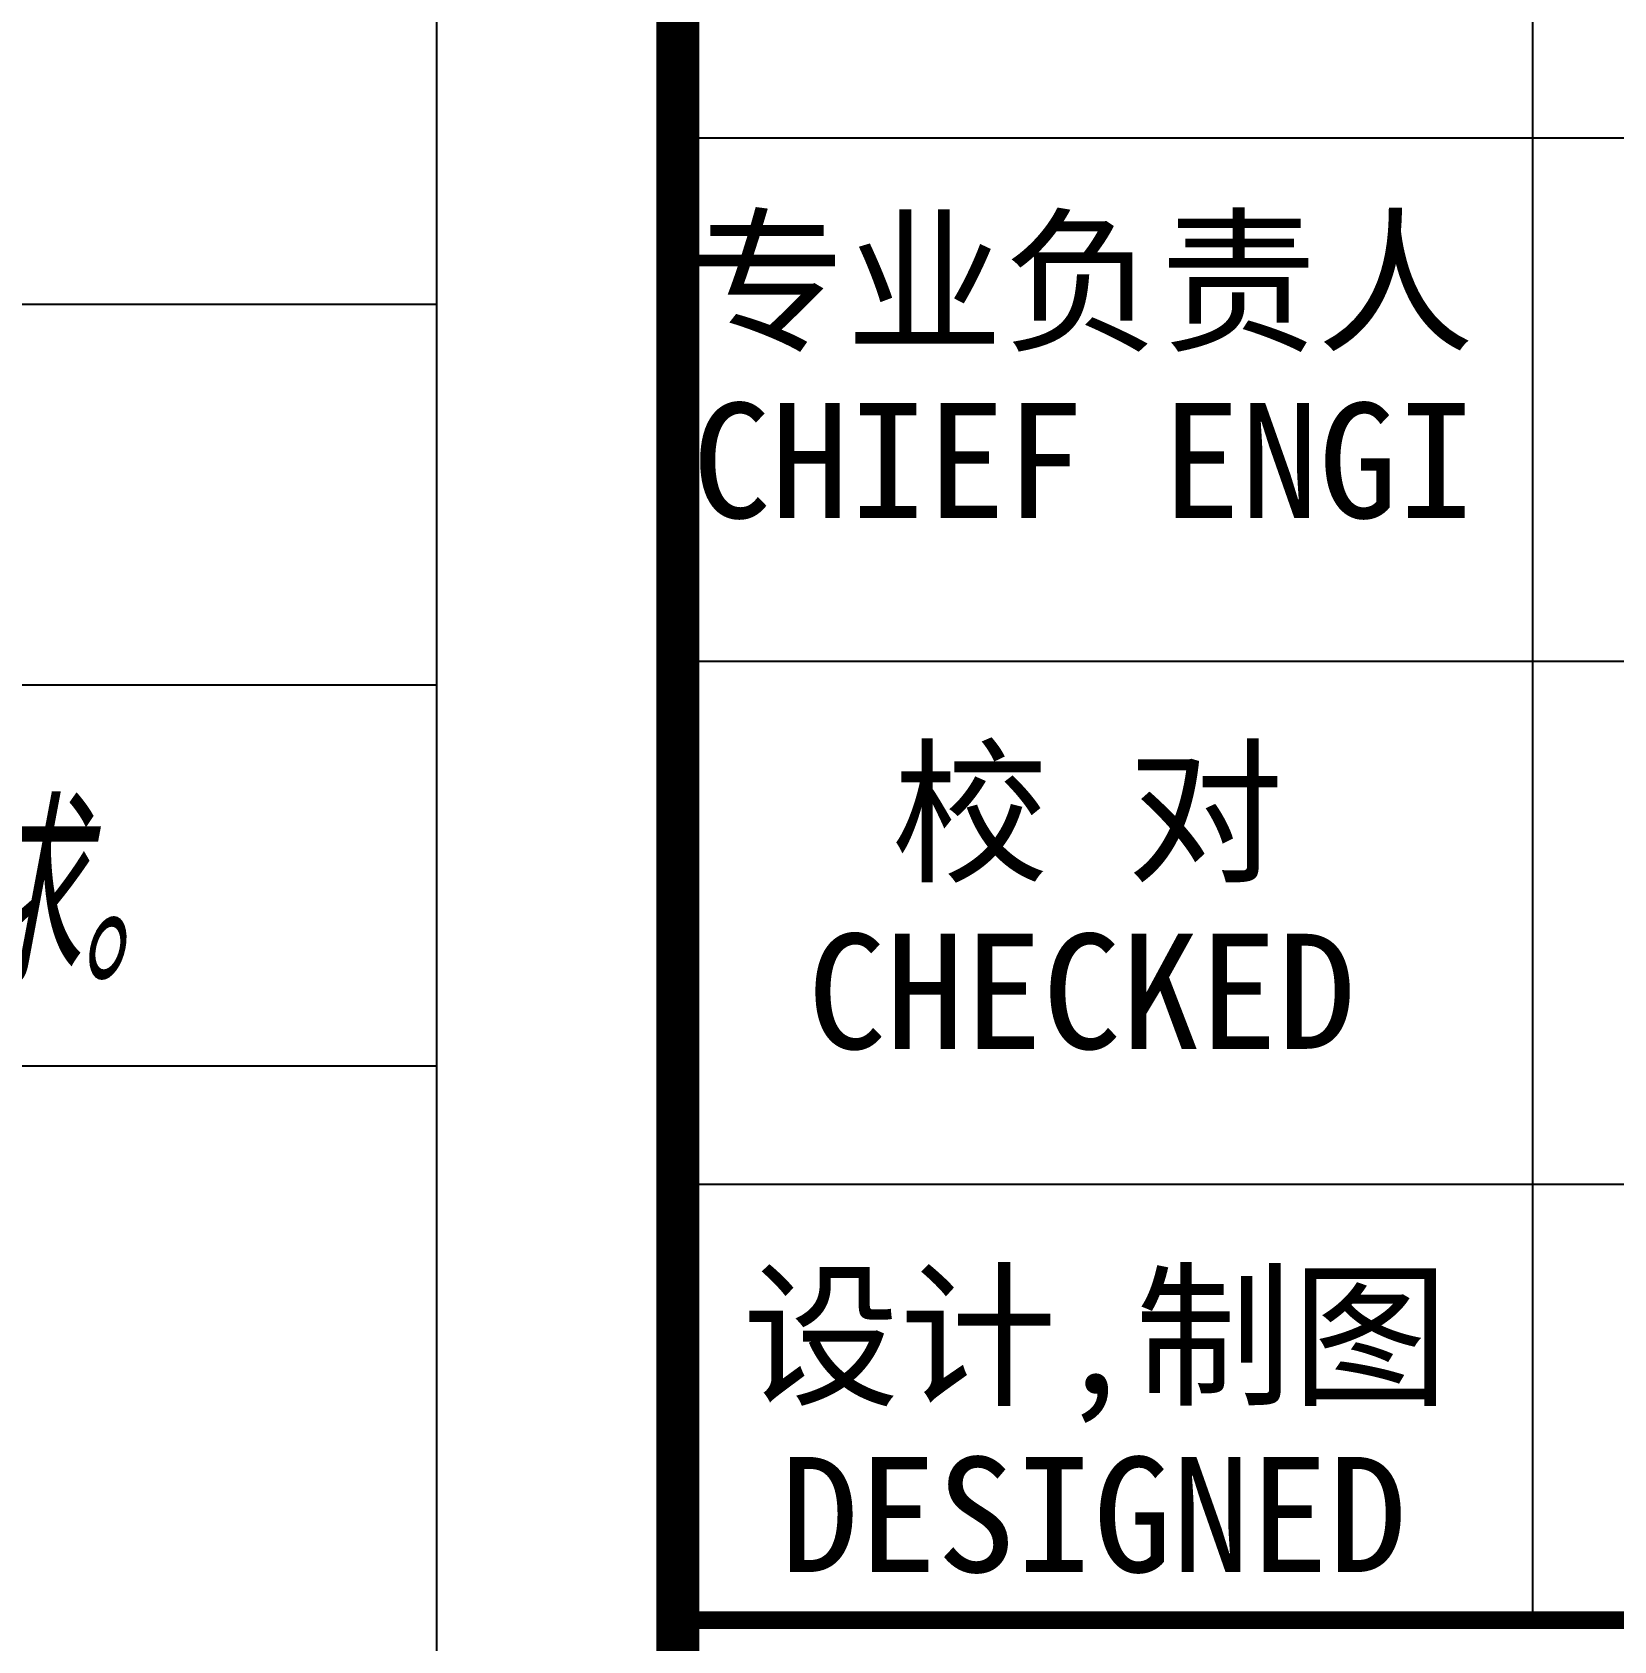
# Model space of a CAD drawing. Extents: x 1169373 to 1354985, y 649019 to 904199.
# Drawn here: x 1287330 to 1290942, y 808848 to 812522 of the extents above; entities that cross this region are included whole.
import ezdxf

# ---------------------------------------------------------------- set-up
doc = ezdxf.new("R2010")
doc.units = 0
doc.header["$LTSCALE"] = 1000
doc.header["$MEASUREMENT"] = 0
doc.layers.add('TWT_SYMB', color=3, linetype='Continuous')
doc.layers.add('图框', color=7, linetype='Continuous')
doc.styles.add('ATTTXT', font='gbeitc.shx', dxfattribs={"width": 0.7, "bigfont": '0hztxt.shx'})
doc.styles.add('STYLE-黑体', font='simhei.ttf')

msp = doc.modelspace()

# ---------------------------------------------------------------- linework, layer by layer
at = {"color": 0}
for p, q in [((1288253.5, 820600.4), (1288253.5, 785803.7)), ((1238604.7, 811901.2), (1288253.5, 811901.2)), ((1238604.7, 811901.2), (1288253.5, 811901.2)), ((1238604.7, 811031.3), (1288253.5, 811031.3)), ((1238604.7, 811031.3), (1288253.5, 811031.3)), ((1238604.7, 810161.4), (1288253.5, 810161.4)), ((1238604.7, 810161.4), (1288253.5, 810161.4))]:
    msp.add_line(p, q, dxfattribs=at)
at = {"layer": '图框', "color": 4}
msp.add_line((1288804.7, 824418.7), (1288804.7, 784418.7), dxfattribs=at)
at = {"layer": '图框', "color": 0}
for p, q in [((1288804.7, 812280.9), (1294482.9, 812280.9)), ((1288804.7, 811085.7), (1294482.9, 811085.7)), ((1288804.7, 809890.5), (1294482.9, 809890.5))]:
    msp.add_line(p, q, dxfattribs=at)
at = {"layer": '图框', "color": 4, "const_width": 98.6}
msp.add_lwpolyline([(1288804.7, 824418.7), (1288804.7, 784418.7)], dxfattribs=at)
msp.add_lwpolyline([(1288804.7, 824418.7), (1294504.7, 824418.7), (1294504.7, 784418.7), (1288804.7, 784418.7)], close=True, dxfattribs=at)
at = {"layer": '图框', "color": 0}
msp.add_lwpolyline([(1290757, 808894.5), (1290757, 814671.3)], dxfattribs=at)
at = {"layer": '图框', "color": 0, "const_width": 40.3}
msp.add_lwpolyline([(1288804.7, 808894.5), (1294482.9, 808894.5)], dxfattribs=at)

# ---------------------------------------------------------------- texts
at = {"layer": 'TWT_SYMB', "color": 2, "style": 'ATTTXT', "width": 0.7}
msp.add_text('《建筑机电工程抗震设计规范》（GB50981－2014）与《建筑机电设备抗震支吊架通用技术条件》CJ/T476-2015 的相关要求。', height=399.271, dxfattribs=at).set_placement((1272320, 810348.1))
at = {"layer": '图框', "color": 0, "style": 'STYLE-黑体'}
for s, p in [('专业负责人', (1288830, 811821)), ('CHIEF ENGI', (1288837.7, 811412.6)), ('校 对', (1289292.6, 810608.3)), ('CHECKED  ', (1289100.8, 810199.9)), ('设计,制图', (1288952.4, 809413.1)), ('DESIGNED ', (1289038.4, 809004.7))]:
    msp.add_text(s, height=262.94, dxfattribs=at).set_placement(p)

doc.saveas('drawing.dxf')
